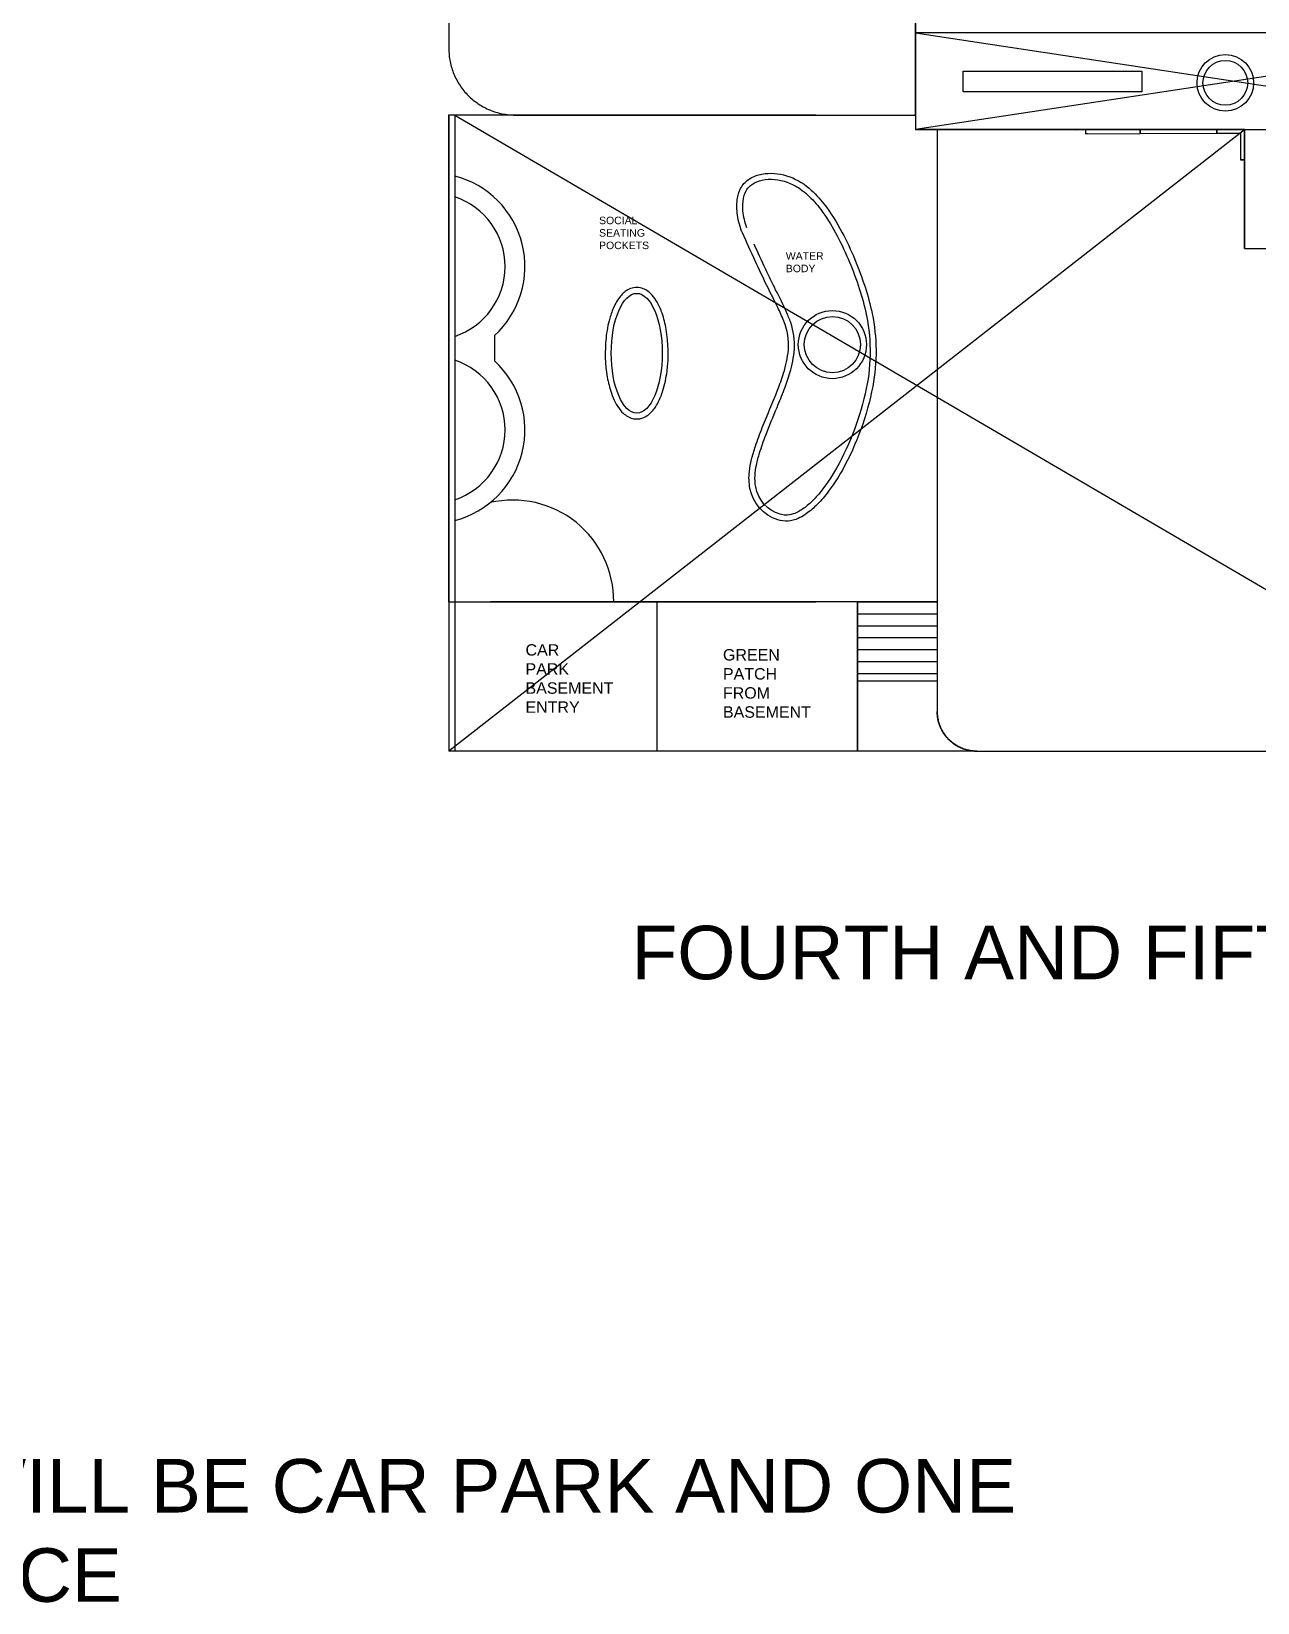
# Model space of a CAD drawing. Header units: millimetres. Extents: x -79796 to 428529, y -36333 to 94467.
# Drawn here: x 34779 to 65612, y -36333 to 3196 of the extents above; entities that cross this region are included whole.
import ezdxf

# ---------------------------------------------------------------- set-up
doc = ezdxf.new("R2010")
doc.units = ezdxf.units.MM
for name, color, linetype in [('Default', 7, 'Continuous'), ('Make2D$Visible$ClippingPlaneIntersections$Default', 7, 'Continuous'), ('Make2D$Visible$Curves$Default', 7, 'Continuous')]:
    doc.layers.add(name, color=color, linetype=linetype)
for name, color, linetype, true_color in [('floors', 3, 'Continuous', 0x00ff00), ('Make2D$Visible$ClippingPlaneIntersections$glasses', 4, 'Continuous', 0x00ffff), ('Make2D$Visible$Curves$balconies', 2, 'Continuous', 0xffff00), ('Make2D$Visible$Curves$floors', 3, 'Continuous', 0x00ff00), ('slabs', 5, 'Continuous', 0x0000ff)]:
    doc.layers.add(name, color=color, linetype=linetype, true_color=true_color)
doc.styles.get("Standard").update_dxf_attribs({"font": 'arial.ttf'})

# ---------------------------------------------------------------- blocks, each defined once
blk = doc.blocks.new('NEW SLAB3-flat-2-flat-1')
at = {"layer": 'slabs'}
for points in [[(-960272, 1526537), (-948541, 1526537)], [(-960272, 1519887), (-960272, 1526537)], [(-948541, 1526537), (-948541, 1511006)], [(-960272, 1519887), (-960272, 1517247)], [(-960272, 1517247), (-960272, 1514737)], [(-948541, 1511006), (-948541, 1517312)], [(-960272, 1514737), (-960272, 1512675)], [(-960272, 1514737), (-960272, 1513706)], [(-958603, 1511005), (-956541, 1511006)], [(-956541, 1511006), (-954541, 1511006)], [(-956541, 1511006), (-955541, 1511006)], [(-954541, 1511006), (-952541, 1511006)], [(-952541, 1511006), (-948541, 1511006)]]:
    blk.add_lwpolyline(points, dxfattribs=at)
blk.add_polyline3d([(-960273, 1512675, 0), (-960272, 1512634, 0), (-960270, 1512593, 0), (-960268, 1512552, 0), (-960264, 1512511, 0), (-960260, 1512471, 0), (-960254, 1512430, 0), (-960248, 1512390, 0), (-960240, 1512349, 0), (-960232, 1512309, 0), (-960222, 1512270, 0), (-960212, 1512230, 0), (-960200, 1512191, 0), (-960188, 1512152, 0), (-960175, 1512113, 0), (-960160, 1512074, 0), (-960145, 1512036, 0), (-960129, 1511998, 0), (-960112, 1511961, 0), (-960094, 1511924, 0), (-960075, 1511888, 0), (-960055, 1511852, 0), (-960035, 1511817, 0), (-960013, 1511782, 0), (-959991, 1511748, 0), (-959968, 1511714, 0), (-959944, 1511681, 0), (-959919, 1511648, 0), (-959893, 1511616, 0), (-959867, 1511585, 0), (-959840, 1511554, 0), (-959812, 1511524, 0), (-959783, 1511495, 0), (-959754, 1511466, 0), (-959724, 1511438, 0), (-959693, 1511411, 0), (-959662, 1511384, 0), (-959630, 1511359, 0), (-959597, 1511334, 0), (-959564, 1511310, 0), (-959531, 1511287, 0), (-959496, 1511265, 0), (-959461, 1511243, 0), (-959426, 1511223, 0), (-959390, 1511203, 0), (-959354, 1511184, 0), (-959317, 1511166, 0), (-959279, 1511149, 0), (-959242, 1511133, 0), (-959204, 1511118, 0), (-959165, 1511103, 0), (-959127, 1511090, 0), (-959088, 1511078, 0), (-959048, 1511066, 0), (-959009, 1511056, 0), (-958969, 1511046, 0), (-958929, 1511038, 0), (-958889, 1511030, 0), (-958848, 1511024, 0), (-958808, 1511018, 0), (-958767, 1511014, 0), (-958726, 1511010, 0), (-958685, 1511008, 0), (-958644, 1511006, 0), (-958603, 1511005, 0)], dxfattribs=at)

msp = doc.modelspace()

# ---------------------------------------------------------------- linework, layer by layer
for p, q in [((57012, 3156), (73008, 732)), ((73008, 3156), (57012, 732)), ((65264, 3156), (57555, 3156)), ((45274, 1092), (45274, -14912)), ((45424, 1092), (45424, -14912)), ((45424, 1092), (72548, -14782)), ((65286, 719), (45274, -14912)), ((65284, 732), (57012, 732)), ((61050, 723), (65284, 732)), ((65286, 719), (65286, 732)), ((45274, -11156), (45274, -14912)), ((51562, -14912), (45274, -14912)), ((58530, -14912), (55554, -14912)), ((61372, -14912), (61372, -14912))]:
    msp.add_line(p, q)
at = {"color": 251, "true_color": 0x636466}
for p, q in [((46422, -4458), (46422, -5093)), ((57554, -11156), (46321, -11156)), ((57554, -11156), (46321, -11156)), ((55554, -14912), (55554, -11156)), ((55554, -14912), (55554, -11156)), ((55554, -11156), (57554, -11156)), ((55554, -11456), (57554, -11456)), ((55554, -11756), (57554, -11756)), ((55554, -12056), (57554, -12056)), ((55554, -12356), (57554, -12356)), ((55554, -12656), (57554, -12656)), ((55554, -12956), (57554, -12956)), ((55554, -13139), (57554, -13139))]:
    msp.add_line(p, q, dxfattribs=at)
msp.add_lwpolyline([(73008, 3156), (57012, 3156), (57012, 732), (73008, 732)], close=True)
msp.add_lwpolyline([(58205, 2195), (62703, 2195), (62703, 1679), (58205, 1679)], close=True, dxfattribs=at)
for points in [[(54503, 1092), (45270, 1092), (45270, -11156), (54503, -11156)], [(45424, -11156), (54503, -11156)], [(55554, -11156), (55554, -14912), (50515, -14912), (50515, -11156)], [(55554, -11156), (55554, -14912), (50515, -14912), (50515, -11156)]]:
    msp.add_lwpolyline(points, dxfattribs=at)
at = {"color": 251}
for points in [[(52635, -1828, -0.058776), (52526, -1366, -0.069266), (52533, -996, -0.09207), (52631, -720, -0.120253), (52839, -511, -0.094276), (53149, -393, -0.121695), (53769, -435, -0.102407), (54335, -751, -0.051795), (54705, -1143, -0.043418), (55160, -1854, -0.024227), (55484, -2540, -0.020119), (55740, -3230, -0.027501), (55919, -3905, -0.099914), (55934, -5734, -0.078574), (55170, -7841, -0.037261), (54790, -8419, -0.034251), (54506, -8738, -0.044242), (54233, -8962, -0.043366), (54058, -9058, -0.18694), (53545, -9092, -0.277565), (52847, -8301, -0.075721), (52832, -7879, -0.034946), (52887, -7577, -0.020576), (52984, -7243, -0.013825), (53158, -6771, 0.000545), (53542, -5826, 0.017273), (53692, -5405, 0.056415), (53812, -4819, 0.118677), (53698, -4093, 0.019365), (53545, -3747, 0.001782), (53233, -3118, -0.005826), (52943, -2499, 0.000713), (52618, -1787)], [(52765, -1745, -0.058851), (52672, -1322, -0.069196), (52684, -1003, -0.140253), (52818, -720, -0.108207), (53017, -588, -0.083993), (53303, -525, -0.131402), (53933, -662, -0.07046), (54289, -910, -0.048248), (54628, -1288, -0.035693), (54997, -1869, -0.024488), (55314, -2524, -0.019452), (55569, -3189, -0.025737), (55752, -3837, -0.109472), (55771, -5790, -0.076341), (55025, -7793, -0.046097), (54576, -8444, -0.036241), (54317, -8709, -0.04871), (54079, -8880, -0.047779), (53935, -8945, -0.087954), (53737, -8975, -0.060485), (53605, -8953, -0.285395), (52992, -8263, -0.059675), (52975, -7975, -0.036986), (53010, -7713, -0.024617), (53089, -7409, -0.016895), (53244, -6963, -0.007804), (53527, -6263, 0.006532), (53709, -5810, 0.019763), (53852, -5395, 0.055613), (53963, -4799, 0.102051), (53871, -4128, 0.020811), (53761, -3855, 0.0141), (53493, -3304, -0.006121), (53244, -2792, -0.005277), (52953, -2161)]]:
    msp.add_lwpolyline(points, format="xyb", dxfattribs=at)
msp.add_lwpolyline([(50000, -3244, 0.167786), (49706, -3351, 0.046119), (49614, -3438, 0.041678), (49516, -3567, 0.03274), (49433, -3720, 0.041181), (49322, -4022, 0.042773), (49228, -4518, 0.069046), (49259, -5502, 0.040121), (49362, -5905, 0.035064), (49459, -6134, 0.04929), (49580, -6322, 0.117283), (49811, -6513, 0.253044), (50231, -6490, 0.061367), (50350, -6399, 0.046163), (50452, -6279, 0.035425), (50540, -6133, 0.043701), (50658, -5842, 0.044155), (50762, -5356, 0.074506), (50740, -4298, 0.039979), (50637, -3895, 0.045105), (50512, -3615, 0.053561), (50385, -3438, 0.113886), (50165, -3277, 0.096922)], format="xyb", close=True, dxfattribs=at)
msp.add_lwpolyline([(58554, -14912), (72043, -14912)])
at = {"color": 251, "true_color": 0x636466}
for centre, radius in [((64801, 1902), 712), ((64801, 1902), 562), ((54920, -4684), 857), ((54920, -4684), 707)]:
    msp.add_circle(centre, radius, dxfattribs=at)
for centre, radius, start, end in [((44837, -2721), 2352, 312.3599, 75.5524), ((44837, -2721), 1852, 288.4734, 71.5266), ((44837, -6831), 1852, 288.4734, 71.5266), ((44837, -6831), 2352, 284.4476, 47.6401), ((46884, -11131), 2536, 359.4333, 102.9335)]:
    msp.add_arc(centre, radius, start, end, dxfattribs=at)
msp.add_ellipse((50000, -4900), major_axis=(0, 1506), ratio=0.425977, dxfattribs=at)
at = {"layer": 'Default'}
msp.add_lwpolyline([(58554, -14912), (58520, -14911), (58485, -14910), (58450, -14907), (58415, -14902), (58381, -14897), (58347, -14890), (58313, -14882), (58279, -14873), (58245, -14863), (58212, -14852), (58180, -14839), (58148, -14826), (58116, -14811), (58085, -14795), (58054, -14778), (58025, -14760), (57995, -14741), (57967, -14721), (57939, -14700), (57912, -14678), (57885, -14655), (57860, -14631), (57835, -14607), (57811, -14581), (57788, -14555), (57766, -14528), (57745, -14500), (57725, -14471), (57706, -14442), (57688, -14412), (57672, -14382), (57656, -14350), (57641, -14319), (57627, -14287), (57615, -14254), (57603, -14221), (57593, -14188), (57584, -14154), (57576, -14120), (57570, -14086), (57564, -14051), (57560, -14017), (57557, -13982), (57555, -13947), (57554, -13912)], dxfattribs=at)
at = {"layer": 'floors'}
for points in [[(65285, -1228), (65285, -82)], [(65285, -1228), (65285, -82)], [(65285, -1199), (65285, -1199)]]:
    msp.add_lwpolyline(points, dxfattribs=at)
at = {"layer": 'Make2D$Visible$ClippingPlaneIntersections$Default'}
for p, q in [((62662, 726), (61286, 719)), ((61286, 719), (61286, 619)), ((61286, 619), (62662, 626)), ((64586, 732), (62662, 726)), ((62662, 626), (62662, 726)), ((62662, 726), (62663, 626)), ((62663, 626), (64586, 632)), ((64586, 732), (64586, 632)), ((65284, 732), (64586, 732)), ((64586, 632), (64586, 732)), ((64586, 632), (65186, 632)), ((65186, 632), (65186, -37)), ((65286, -37), (65284, 732)), ((65186, -37), (65286, -37)), ((65286, -37), (65186, -37))]:
    msp.add_line(p, q, dxfattribs=at)
at = {"layer": 'Make2D$Visible$ClippingPlaneIntersections$glasses'}
msp.add_line((61336, 619), (61286, 619), dxfattribs=at)
at = {"layer": 'Make2D$Visible$Curves$balconies'}
for p, q in [((57008, 4828), (57008, 2395)), ((61286, 719), (61286, 719))]:
    msp.add_line(p, q, dxfattribs=at)
at = {"layer": 'Make2D$Visible$Curves$Default'}
for p, q in [((62655, 732), (61286, 719)), ((61286, 619), (61286, 619)), ((64586, 732), (62655, 732)), ((62655, 732), (62662, 726)), ((62662, 632), (62663, 632)), ((62662, 626), (62663, 626)), ((65286, -37), (65186, -37)), ((65186, -37), (65186, -37)), ((65286, -37), (65286, -37))]:
    msp.add_line(p, q, dxfattribs=at)
at = {"layer": 'Make2D$Visible$Curves$floors'}
for p, q in [((61286, 719), (61286, 719)), ((62662, 724), (62662, 724)), ((65285, -37), (65285, -37))]:
    msp.add_line(p, q, dxfattribs=at)
at = {"layer": 'slabs'}
for p, q in [((57555, -13937), (57554, -13912)), ((57555, -13947), (57554, -13912)), ((57555, -13947), (57554, -13912)), ((57554, -13912), (57555, -13947)), ((57556, -13961), (57555, -13937)), ((57557, -13982), (57555, -13947)), ((57557, -13982), (57555, -13947)), ((57555, -13947), (57557, -13982)), ((57557, -13986), (57556, -13961)), ((57560, -14017), (57557, -13982)), ((57560, -14017), (57557, -13982)), ((57557, -13982), (57560, -14017)), ((57559, -14010), (57557, -13986)), ((57562, -14035), (57559, -14010)), ((57564, -14051), (57560, -14017)), ((57564, -14051), (57560, -14017)), ((57560, -14017), (57564, -14051)), ((57565, -14059), (57562, -14035)), ((57570, -14086), (57564, -14051)), ((57570, -14086), (57564, -14051)), ((57564, -14051), (57570, -14086)), ((57569, -14083), (57565, -14059)), ((57574, -14107), (57569, -14083)), ((57576, -14120), (57570, -14086)), ((57576, -14120), (57570, -14086)), ((57570, -14086), (57576, -14120)), ((57579, -14131), (57574, -14107)), ((57584, -14154), (57576, -14120)), ((57584, -14154), (57576, -14120)), ((57576, -14120), (57584, -14154)), ((57584, -14155), (57579, -14131)), ((57593, -14188), (57584, -14154)), ((57593, -14188), (57584, -14154)), ((57584, -14154), (57593, -14188)), ((57591, -14179), (57584, -14155)), ((57598, -14202), (57591, -14179)), ((57603, -14221), (57593, -14188)), ((57603, -14221), (57593, -14188)), ((57593, -14188), (57603, -14221)), ((57605, -14226), (57598, -14202)), ((57615, -14254), (57603, -14221)), ((57615, -14254), (57603, -14221)), ((57603, -14221), (57615, -14254)), ((57613, -14249), (57605, -14226)), ((57622, -14272), (57613, -14249)), ((57627, -14287), (57615, -14254)), ((57627, -14287), (57615, -14254)), ((57615, -14254), (57627, -14287)), ((57631, -14295), (57622, -14272)), ((57641, -14319), (57627, -14287)), ((57641, -14319), (57627, -14287)), ((57627, -14287), (57641, -14319)), ((57640, -14317), (57631, -14295)), ((57651, -14340), (57640, -14317)), ((57656, -14350), (57641, -14319)), ((57656, -14350), (57641, -14319)), ((57641, -14319), (57656, -14350)), ((57661, -14362), (57651, -14340)), ((57672, -14382), (57656, -14350)), ((57672, -14382), (57656, -14350)), ((57656, -14350), (57672, -14382)), ((57673, -14384), (57661, -14362)), ((57688, -14412), (57672, -14382)), ((57688, -14412), (57672, -14382)), ((57672, -14382), (57688, -14412)), ((57685, -14405), (57673, -14384)), ((57697, -14426), (57685, -14405)), ((57706, -14442), (57688, -14412)), ((57706, -14442), (57688, -14412)), ((57688, -14412), (57706, -14442)), ((57710, -14447), (57697, -14426)), ((57725, -14471), (57706, -14442)), ((57725, -14471), (57706, -14442)), ((57706, -14442), (57725, -14471)), ((57723, -14468), (57710, -14447)), ((57737, -14488), (57723, -14468)), ((57745, -14500), (57725, -14471)), ((57745, -14500), (57725, -14471)), ((57725, -14471), (57745, -14500)), ((57751, -14508), (57737, -14488)), ((57766, -14528), (57745, -14500)), ((57766, -14528), (57745, -14500)), ((57745, -14500), (57766, -14528)), ((57766, -14527), (57751, -14508)), ((57781, -14546), (57766, -14527)), ((57788, -14555), (57766, -14528)), ((57788, -14555), (57766, -14528)), ((57766, -14528), (57788, -14555)), ((57797, -14565), (57781, -14546)), ((57811, -14581), (57788, -14555)), ((57811, -14581), (57788, -14555)), ((57788, -14555), (57811, -14581)), ((57814, -14584), (57797, -14565)), ((57835, -14607), (57811, -14581)), ((57835, -14607), (57811, -14581)), ((57811, -14581), (57835, -14607)), ((57830, -14602), (57814, -14584)), ((57847, -14619), (57830, -14602)), ((57860, -14631), (57835, -14607)), ((57860, -14631), (57835, -14607)), ((57835, -14607), (57860, -14631)), ((57865, -14636), (57847, -14619)), ((57885, -14655), (57860, -14631)), ((57885, -14655), (57860, -14631)), ((57860, -14631), (57885, -14655)), ((57883, -14653), (57865, -14636)), ((57901, -14669), (57883, -14653)), ((57912, -14678), (57885, -14655)), ((57912, -14678), (57885, -14655)), ((57885, -14655), (57912, -14678)), ((57920, -14685), (57901, -14669)), ((57939, -14700), (57912, -14678)), ((57939, -14700), (57912, -14678)), ((57912, -14678), (57939, -14700)), ((57939, -14700), (57920, -14685)), ((57959, -14715), (57939, -14700)), ((57967, -14721), (57939, -14700)), ((57967, -14721), (57939, -14700)), ((57939, -14700), (57967, -14721)), ((57979, -14730), (57959, -14715)), ((57995, -14741), (57967, -14721)), ((57995, -14741), (57967, -14721)), ((57967, -14721), (57995, -14741)), ((57999, -14744), (57979, -14730)), ((58025, -14760), (57995, -14741)), ((58025, -14760), (57995, -14741)), ((57995, -14741), (58025, -14760)), ((58019, -14757), (57999, -14744)), ((58040, -14770), (58019, -14757)), ((58054, -14778), (58025, -14760)), ((58054, -14778), (58025, -14760)), ((58025, -14760), (58054, -14778)), ((58062, -14782), (58040, -14770)), ((58085, -14795), (58054, -14778)), ((58085, -14795), (58054, -14778)), ((58054, -14778), (58085, -14795)), ((58083, -14794), (58062, -14782)), ((58105, -14805), (58083, -14794)), ((58116, -14811), (58085, -14795)), ((58116, -14811), (58085, -14795)), ((58085, -14795), (58116, -14811)), ((58127, -14816), (58105, -14805)), ((58148, -14826), (58116, -14811)), ((58148, -14826), (58116, -14811)), ((58116, -14811), (58148, -14826)), ((58149, -14826), (58127, -14816)), ((58180, -14839), (58148, -14826)), ((58180, -14839), (58148, -14826)), ((58148, -14826), (58180, -14839)), ((58172, -14836), (58149, -14826)), ((58195, -14845), (58172, -14836)), ((58212, -14852), (58180, -14839)), ((58212, -14852), (58180, -14839)), ((58180, -14839), (58212, -14852)), ((58218, -14854), (58195, -14845)), ((58245, -14863), (58212, -14852)), ((58245, -14863), (58212, -14852)), ((58212, -14852), (58245, -14863)), ((58241, -14862), (58218, -14854)), ((58264, -14869), (58241, -14862)), ((58279, -14873), (58245, -14863)), ((58279, -14873), (58245, -14863)), ((58245, -14863), (58279, -14873)), ((58288, -14876), (58264, -14869)), ((58313, -14882), (58279, -14873)), ((58313, -14882), (58279, -14873)), ((58279, -14873), (58313, -14882)), ((58311, -14882), (58288, -14876)), ((58335, -14888), (58311, -14882)), ((58347, -14890), (58313, -14882)), ((58347, -14890), (58313, -14882)), ((58313, -14882), (58347, -14890)), ((58359, -14893), (58335, -14888)), ((58381, -14897), (58347, -14890)), ((58381, -14897), (58347, -14890)), ((58347, -14890), (58381, -14897)), ((58383, -14897), (58359, -14893)), ((58415, -14902), (58381, -14897)), ((58415, -14902), (58381, -14897)), ((58381, -14897), (58415, -14902)), ((58408, -14901), (58383, -14897)), ((58432, -14905), (58408, -14901)), ((58450, -14907), (58415, -14902)), ((58450, -14907), (58415, -14902)), ((58415, -14902), (58450, -14907)), ((58456, -14907), (58432, -14905)), ((58485, -14910), (58450, -14907)), ((58485, -14910), (58450, -14907)), ((58450, -14907), (58485, -14910)), ((58481, -14910), (58456, -14907)), ((58505, -14911), (58481, -14910)), ((58520, -14911), (58485, -14910)), ((58520, -14911), (58485, -14910)), ((58485, -14910), (58520, -14911)), ((58530, -14912), (58505, -14911)), ((58554, -14912), (58520, -14911)), ((58554, -14912), (58520, -14911)), ((58520, -14911), (58554, -14912)), ((58554, -14912), (58530, -14912)), ((58554, -14912), (72009, -14912))]:
    msp.add_line(p, q, dxfattribs=at)
for points in [[(57555, 719), (57554, -13912)], [(65286, 719), (57555, 719)], [(65286, -2262), (65284, 732)], [(65286, 719), (65286, -2262)], [(65286, 719), (65286, -2262)], [(65286, -2262), (73008, -2262)]]:
    msp.add_lwpolyline(points, dxfattribs=at)

# ---------------------------------------------------------------- block references
msp.add_blockref('NEW SLAB3-flat-2-flat-1', (1005547, -1509914))

# ---------------------------------------------------------------- texts
at = {"color": 251, "true_color": 0x636466, "width": 1143.44, "attachment_point": 1}
for s, insert, char_height in [('SOCIAL SEATING POCKETS     ', (49053, -1466), 188.26), ('WATER BODY    ', (53749, -2360), 188.26), ('CAR PARK BASEMENT ENTRY    ', (47203, -12221), 287.78), ('GREEN PATCH FROM BASEMENT     ', (52168, -12344), 287.78)]:
    msp.add_mtext(s, dxfattribs=dict(at, insert=insert, char_height=char_height))
at = {"char_height": 1347.61, "width": 37212, "attachment_point": 1}
for s, insert in [('FOURTH AND FIFTH FLOOR PLAN ', (49868, -19304)), ('BASEMNT WILL BE CAR PARK AND ONE OFFICE SPACE ', (23246, -32720))]:
    msp.add_mtext(s, dxfattribs=dict(at, insert=insert))

doc.saveas('drawing.dxf')
